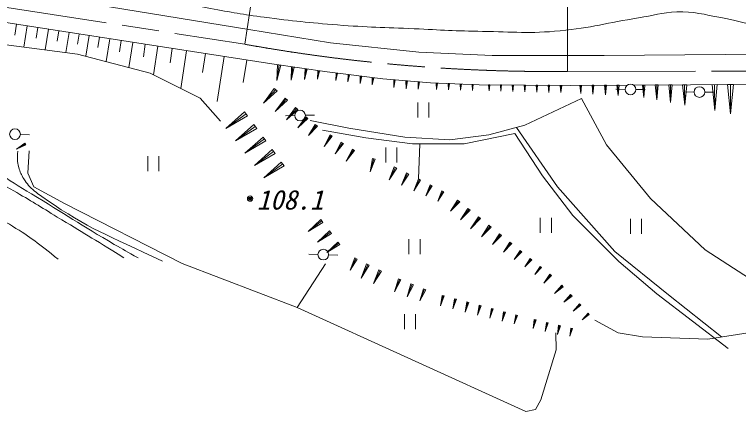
# Model space of a CAD drawing. Units: millimetres, scale not verified. Extents: x 40000 to 680000, y 20000 to 380000.
# Drawn here: x 171251 to 239089, y 248268 to 285438 of the extents above; entities that cross this region are included whole.
import ezdxf
from ezdxf.enums import TextEntityAlignment as Align

# ---------------------------------------------------------------- set-up
doc = ezdxf.new("R2010")
doc.units = ezdxf.units.MM
doc.header["$LTSCALE"] = 1000
doc.header["$PDMODE"] = 32
doc.header["$PDSIZE"] = 500
doc.linetypes.add('CHAIN', pattern=[18.5, 12, -1.5, 3.5, -1.5])
for name, color, linetype, lineweight in [('M-BGD', 7, 'Continuous', 13), ('M-BMK', 2, 'CHAIN', 13), ('M-STR-HTXT', 7, 'Continuous', 13)]:
    doc.layers.add(name, color=color, linetype=linetype, lineweight=lineweight)
doc.styles.add('ＭＳ ゴシック', font='')
doc.styles.get('ＭＳ ゴシック').set_extended_font_data('MS Gothic')

msp = doc.modelspace()

# ---------------------------------------------------------------- linework, layer by layer
at = {"layer": 'M-BGD'}
for p, q in [((171427, 284520), (171269, 283500)), ((172447, 284362), (172139, 282376)), ((173440, 284208), (173286, 283215)), ((174432, 284054), (174133, 282121)), ((175399, 283904), (175249, 282937)), ((176365, 283754), (176074, 281872)), ((177306, 283608), (177160, 282667)), ((178247, 283462), (177947, 281525)), ((179216, 283312), (179066, 282344)), ((180184, 283162), (179853, 281022)), ((181254, 282996), (181089, 281926)), ((182324, 282830), (181958, 280466)), ((183507, 282647), (183324, 281465)), ((184689, 282464), (184273, 279781)), ((186031, 282256), (185823, 280914)), ((187372, 282048), (186825, 278520)), ((189136, 281774), (188862, 280010)), ((190900, 281501), (190246, 277281)), ((193010, 281174), (192683, 279064)), ((195909, 280731), (195845, 279252)), ((196055, 280710), (195845, 279252)), ((196201, 280689), (195845, 279252)), ((195909, 280731), (196201, 280689)), ((197214, 280543), (197160, 279300)), ((197336, 280526), (197160, 279300)), ((197459, 280508), (197160, 279300)), ((197214, 280543), (197459, 280508)), ((198471, 280363), (198427, 279345)), ((198571, 280349), (198427, 279345)), ((198672, 280334), (198427, 279345)), ((198471, 280363), (198672, 280334)), ((199683, 280189), (199649, 279389)), ((199762, 280178), (199649, 279389)), ((199683, 280189), (199841, 280166)), ((199841, 280166), (199649, 279389)), ((201387, 279958), (201368, 279263)), ((201455, 279950), (201368, 279263)), ((201524, 279941), (201368, 279263)), ((201387, 279958), (201524, 279941)), ((202517, 279815), (202498, 279125)), ((202585, 279806), (202498, 279125)), ((202653, 279797), (202498, 279125)), ((202517, 279815), (202653, 279797)), ((203645, 279671), (203627, 278986)), ((203713, 279663), (203627, 278986)), ((203781, 279654), (203627, 278986)), ((203645, 279671), (203781, 279654)), ((204773, 279528), (204755, 278848)), ((204840, 279520), (204755, 278848)), ((204908, 279511), (204755, 278848)), ((204773, 279528), (204908, 279511)), ((206786, 279321), (206930, 279309)), ((206786, 279321), (206801, 278597)), ((206858, 279315), (206801, 278597)), ((206930, 279309), (206801, 278597)), ((207925, 279229), (208072, 279217)), ((207925, 279229), (207940, 278489)), ((207999, 279223), (207940, 278489)), ((208072, 279217), (207940, 278489)), ((209075, 279137), (209209, 279126)), ((209075, 279137), (209088, 278460)), ((209142, 279132), (209088, 278460)), ((209209, 279126), (209088, 278460)), ((210771, 279021), (210891, 279016)), ((210771, 279021), (210806, 278416)), ((210831, 279019), (210806, 278416)), ((210891, 279016), (210806, 278416)), ((211892, 278974), (212009, 278969)), ((211892, 278974), (211926, 278388)), ((211951, 278971), (211926, 278388)), ((212009, 278969), (211926, 278388)), ((213010, 278926), (213123, 278922)), ((213010, 278926), (213043, 278359)), ((213067, 278924), (213043, 278359)), ((213123, 278922), (213043, 278359)), ((214124, 278879), (214233, 278874)), ((214124, 278879), (214156, 278331)), ((214179, 278877), (214156, 278331)), ((214233, 278874), (214156, 278331)), ((215670, 278845), (215780, 278845)), ((215670, 278845), (215721, 278291)), ((215725, 278845), (215721, 278291)), ((215780, 278845), (215721, 278291)), ((216778, 278838), (216893, 278837)), ((216778, 278838), (216832, 278262)), ((216836, 278838), (216832, 278262)), ((216893, 278837), (216832, 278262)), ((217891, 278831), (218011, 278830)), ((217891, 278831), (217947, 278234)), ((217951, 278831), (217947, 278234)), ((218011, 278830), (217947, 278234)), ((219008, 278824), (219132, 278823)), ((219008, 278824), (219066, 278205)), ((219070, 278823), (219066, 278205)), ((219132, 278823), (219066, 278205)), ((220130, 278817), (220258, 278816)), ((220130, 278817), (220190, 278177)), ((220194, 278816), (220190, 278177)), ((220258, 278816), (220190, 278177)), ((227700, 278819), (227894, 278820)), ((227700, 278819), (227802, 277849)), ((227797, 278819), (227802, 277849)), ((227894, 278820), (227802, 277849)), ((230081, 278831), (230316, 278832)), ((230081, 278831), (230205, 277656)), ((230198, 278832), (230205, 277656)), ((230316, 278832), (230205, 277656)), ((231293, 278838), (231574, 278839)), ((231293, 278838), (231441, 277433)), ((231434, 278838), (231441, 277433)), ((231574, 278839), (231441, 277433)), ((232550, 278844), (232879, 278846)), ((232550, 278844), (232723, 277202)), ((232715, 278845), (232723, 277202)), ((232879, 278846), (232723, 277202)), ((233854, 278851), (234232, 278853)), ((233854, 278851), (234053, 276962)), ((234043, 278852), (234053, 276962)), ((234232, 278853), (234053, 276962)), ((236609, 278866), (237091, 278868)), ((236609, 278866), (236863, 276456)), ((236850, 278867), (236863, 276456)), ((237091, 278868), (236863, 276456)), ((238058, 278873), (238608, 278876)), ((238058, 278873), (238347, 276125)), ((238333, 278875), (238347, 276125)), ((238608, 278876), (238347, 276125)), ((195597, 278524), (194583, 277142)), ((195723, 278410), (194583, 277142)), ((195850, 278296), (194583, 277142)), ((195597, 278524), (195850, 278296)), ((221256, 278809), (221388, 278809)), ((221256, 278809), (221317, 278148)), ((221322, 278809), (221317, 278148)), ((221388, 278809), (221317, 278148)), ((222386, 278802), (222522, 278801)), ((222386, 278802), (222449, 278119)), ((222454, 278802), (222449, 278119)), ((222522, 278801), (222449, 278119)), ((224219, 278800), (224372, 278801)), ((224219, 278800), (224300, 278031)), ((224296, 278801), (224300, 278031)), ((224372, 278801), (224300, 278031)), ((225366, 278806), (225533, 278807)), ((225366, 278806), (225454, 277971)), ((225449, 278807), (225454, 277971)), ((225533, 278807), (225454, 277971)), ((226526, 278812), (226707, 278813)), ((226526, 278812), (226621, 277911)), ((226616, 278813), (226621, 277911)), ((226707, 278813), (226621, 277911)), ((227602, 278442), (228467, 278430)), ((229467, 278416), (230332, 278404)), ((234062, 278189), (234927, 278180)), ((235927, 278169), (236792, 278160)), ((196604, 277618), (195675, 276350)), ((196721, 277513), (195675, 276350)), ((196604, 277618), (196837, 277409)), ((196837, 277409), (195675, 276350)), ((209037, 277192), (209037, 275792)), ((210087, 277192), (210087, 275792)), ((192811, 276337), (191064, 274773)), ((192948, 276149), (191064, 274773)), ((192811, 276337), (193086, 275960)), ((197591, 276731), (196743, 275574)), ((197697, 276636), (196743, 275574)), ((197803, 276540), (196743, 275574)), ((197591, 276731), (197803, 276540)), ((193086, 275960), (191064, 274773)), ((196644, 275946), (197509, 275970)), ((198557, 275863), (197789, 274815)), ((198653, 275776), (197789, 274815)), ((198749, 275690), (197789, 274815)), ((198509, 275997), (199374, 276020)), ((198557, 275863), (198749, 275690)), ((193678, 275150), (191957, 273609)), ((193813, 274964), (191957, 273609)), ((193949, 274778), (191957, 273609)), ((193678, 275150), (193949, 274778)), ((199437, 275137), (198793, 274095)), ((199534, 275063), (198793, 274095)), ((199631, 274989), (198793, 274095)), ((199437, 275137), (199631, 274989)), ((171798, 274213), (172663, 274184)), ((200824, 274164), (200281, 273093)), ((200924, 274100), (200281, 273093)), ((200824, 274164), (201025, 274036)), ((172221, 273405), (171436, 272840)), ((172221, 273405), (172317, 273239)), ((194540, 273968), (192846, 272451)), ((194674, 273785), (192846, 272451)), ((194807, 273602), (192846, 272451)), ((194540, 273968), (194807, 273602)), ((201025, 274036), (200281, 273093)), ((201865, 273499), (201309, 272401)), ((201969, 273433), (201309, 272401)), ((201865, 273499), (202072, 273367)), ((172269, 273322), (171436, 272840)), ((172317, 273239), (171436, 272840)), ((195399, 272792), (193730, 271298)), ((195399, 272792), (195661, 272432)), ((202072, 273367), (201309, 272401)), ((202912, 272830), (202342, 271705)), ((203018, 272763), (202342, 271705)), ((202912, 272830), (203123, 272695)), ((206039, 272984), (206039, 271584)), ((207089, 272984), (207089, 271584)), ((209230, 273324), (209090, 270045)), ((183740, 272161), (183740, 270761)), ((184790, 272161), (184790, 270761)), ((195530, 272612), (193730, 271298)), ((195661, 272432), (193730, 271298)), ((203123, 272695), (202342, 271705)), ((196253, 271621), (194611, 270151)), ((196382, 271444), (194611, 270151)), ((196253, 271621), (196511, 271267)), ((204805, 271956), (204561, 270709)), ((204926, 271919), (204561, 270709)), ((205047, 271883), (204561, 270709)), ((204805, 271956), (205047, 271883)), ((196511, 271267), (194611, 270151)), ((206835, 271182), (206360, 269949)), ((206953, 271123), (206360, 269949)), ((207070, 271064), (206360, 269949)), ((206835, 271182), (207070, 271064)), ((207969, 270610), (207521, 269445)), ((208080, 270554), (207521, 269445)), ((208191, 270498), (207521, 269445)), ((207969, 270610), (208191, 270498)), ((209090, 270045), (208666, 268943)), ((209090, 270045), (209300, 269939)), ((209195, 269992), (208666, 268943)), ((209300, 269939), (208666, 268943)), ((210199, 269485), (209799, 268448)), ((210298, 269436), (209799, 268448)), ((210396, 269386), (209799, 268448)), ((210199, 269485), (210396, 269386)), ((211295, 268932), (210920, 267957)), ((211388, 268886), (210920, 267957)), ((211481, 268839), (210920, 267957)), ((211295, 268932), (211481, 268839)), ((212774, 268057), (212107, 267033)), ((212869, 267981), (212107, 267033)), ((212774, 268057), (212964, 267905)), ((212964, 267905), (212107, 267033)), ((213738, 267283), (213034, 266201)), ((213838, 267202), (213034, 266201)), ((213938, 267122), (213034, 266201)), ((213738, 267283), (213938, 267122)), ((199944, 266235), (198759, 265124)), ((200042, 266107), (198759, 265124)), ((200141, 265978), (198759, 265124)), ((199944, 266235), (200141, 265978)), ((214713, 266500), (213971, 265361)), ((214818, 266415), (213971, 265361)), ((214923, 266330), (213971, 265361)), ((214713, 266500), (214923, 266330)), ((220513, 266399), (220513, 264999)), ((221563, 266399), (221563, 264999)), ((228960, 266306), (228960, 264906)), ((230010, 266306), (230010, 264906)), ((215709, 265699), (215009, 264624)), ((215808, 265619), (215009, 264624)), ((215908, 265540), (215009, 264624)), ((215709, 265699), (215908, 265540)), ((200754, 265177), (199636, 264129)), ((200847, 265056), (199636, 264129)), ((200939, 264935), (199636, 264129)), ((200754, 265177), (200939, 264935)), ((216694, 264908), (216042, 263906)), ((216787, 264833), (216042, 263906)), ((216880, 264759), (216042, 263906)), ((216694, 264908), (216880, 264759)), ((201553, 264133), (200501, 263148)), ((201640, 264019), (200501, 263148)), ((201727, 263905), (200501, 263148)), ((201553, 264133), (201727, 263905)), ((208213, 264412), (208213, 263012)), ((209263, 264412), (209263, 263012)), ((217666, 264127), (217061, 263197)), ((217752, 264058), (217061, 263197)), ((217838, 263989), (217061, 263197)), ((217666, 264127), (217838, 263989)), ((218624, 263357), (218065, 262498)), ((218704, 263293), (218065, 262498)), ((218783, 263229), (218065, 262498)), ((218624, 263357), (218783, 263229)), ((198818, 263008), (199683, 262977)), ((200682, 262941), (201547, 262910)), ((203134, 262655), (202692, 261495)), ((203245, 262600), (202692, 261495)), ((203355, 262545), (202692, 261495)), ((203134, 262655), (203355, 262545)), ((219569, 262598), (219056, 261809)), ((219642, 262539), (219056, 261809)), ((219569, 262598), (219715, 262481)), ((197751, 257999), (200379, 262105)), ((204232, 262107), (203718, 260758)), ((204360, 262042), (203718, 260758)), ((204489, 261978), (203718, 260758)), ((204232, 262107), (204489, 261978)), ((219715, 262481), (219056, 261809)), ((205389, 261528), (204900, 260243)), ((205511, 261467), (204900, 260243)), ((205634, 261406), (204900, 260243)), ((205389, 261528), (205634, 261406)), ((220497, 261852), (220000, 261089)), ((220568, 261796), (220000, 261089)), ((220639, 261739), (220000, 261089)), ((220497, 261852), (220639, 261739)), ((207226, 260700), (206866, 259460)), ((207346, 260653), (206866, 259460)), ((207465, 260605), (206866, 259460)), ((207226, 260700), (207465, 260605)), ((221410, 261119), (220858, 260271)), ((221489, 261056), (220858, 260271)), ((221567, 260993), (220858, 260271)), ((221410, 261119), (221567, 260993)), ((208393, 260232), (208034, 258995)), ((208512, 260184), (208034, 258995)), ((208631, 260136), (208034, 258995)), ((208393, 260232), (208631, 260136)), ((222526, 260097), (221854, 259322)), ((222596, 260023), (221854, 259322)), ((222666, 259948), (221854, 259322)), ((222526, 260097), (222666, 259948)), ((209568, 259759), (209239, 258624)), ((209678, 259715), (209239, 258624)), ((209787, 259672), (209239, 258624)), ((209568, 259759), (209787, 259672)), ((223356, 259217), (222727, 258491)), ((223422, 259147), (222727, 258491)), ((223356, 259217), (223488, 259077)), ((211324, 259135), (211166, 258153)), ((211420, 259110), (211166, 258153)), ((211516, 259085), (211166, 258153)), ((211324, 259135), (211516, 259085)), ((212485, 258828), (212330, 257868)), ((212578, 258803), (212330, 257868)), ((212672, 258778), (212330, 257868)), ((212485, 258828), (212672, 258778)), ((213640, 258522), (213490, 257584)), ((213732, 258497), (213490, 257584)), ((213823, 258473), (213490, 257584)), ((213640, 258522), (213823, 258473)), ((223488, 259077), (222727, 258491)), ((214792, 258216), (214645, 257302)), ((214881, 258193), (214645, 257302)), ((214970, 258169), (214645, 257302)), ((214792, 258216), (214970, 258169)), ((215939, 257912), (215795, 257021)), ((216026, 257889), (215795, 257021)), ((216113, 257866), (215795, 257021)), ((215939, 257912), (216113, 257866)), ((224178, 258346), (223590, 257668)), ((224240, 258281), (223590, 257668)), ((224301, 258216), (223590, 257668)), ((224178, 258346), (224301, 258216)), ((207779, 257392), (207779, 255992)), ((208829, 257392), (208829, 255992)), ((217081, 257610), (216942, 256740)), ((217166, 257587), (216942, 256740)), ((217251, 257565), (216942, 256740)), ((217081, 257610), (217251, 257565)), ((218220, 257308), (218083, 256461)), ((218302, 257286), (218083, 256461)), ((218385, 257264), (218083, 256461)), ((218220, 257308), (218385, 257264)), ((224992, 257484), (224444, 256853)), ((225049, 257424), (224444, 256853)), ((225106, 257363), (224444, 256853)), ((224992, 257484), (225106, 257363)), ((219952, 256877), (219841, 256032)), ((220035, 256858), (219841, 256032)), ((220117, 256839), (219841, 256032)), ((219952, 256877), (220117, 256839)), ((221090, 256610), (220977, 255754)), ((221173, 256591), (220977, 255754)), ((221257, 256571), (220977, 255754)), ((221090, 256610), (221257, 256571)), ((222231, 256342), (222119, 255490)), ((222314, 256323), (222119, 255490)), ((222398, 256303), (222119, 255490)), ((222231, 256342), (222398, 256303)), ((223381, 256072), (223283, 255323)), ((223454, 256055), (223283, 255323)), ((223527, 256038), (223283, 255323)), ((223381, 256072), (223527, 256038))]:
    msp.add_line(p, q, dxfattribs=at)
for points in [[(94855, 296203), (98518, 293295), (102346, 290479), (106266, 288197), (110702, 286338), (116187, 284811), (120125, 284351), (124450, 284240), (127855, 284424), (132751, 285216), (148754, 288492), (152122, 288878), (156705, 288933), (160681, 288768), (165760, 288354), (174954, 287028), (193216, 284019), (200865, 282786), (209129, 281921), (216013, 281590), (226499, 281599), (245382, 281765)], [(167014, 285204), (195350, 280811), (200540, 280066), (205758, 279403), (210230, 279044), (214786, 278851), (223371, 278796), (228668, 278824)], [(147197, 282349), (151995, 283140), (162284, 283444), (166066, 282064), (168330, 282864), (177164, 281732), (183956, 279938), (188649, 277619), (190554, 275438)], [(229262, 278827), (245306, 278911), (251352, 279381), (255245, 279850), (258803, 280463), (260521, 280758), (261686, 280795), (262778, 280304), (264037, 279504)], [(198946, 275513), (202563, 274795), (207836, 273939), (212032, 273691), (215704, 274160), (219072, 275071), (224372, 277584), (226719, 273222), (230833, 268197), (235968, 263407), (241710, 259680), (246734, 256773)], [(218291, 274860), (222129, 269313), (227510, 263249), (232516, 259181), (237503, 255248)], [(200122, 274613), (204171, 273895), (208552, 273324), (213374, 273324), (218141, 274281), (220717, 270324), (223552, 266625), (227877, 262318), (231429, 259300), (238128, 254165)], [(172637, 272687), (172499, 270588), (173079, 269318), (175922, 267745), (186947, 262140), (197751, 257999), (219151, 248268), (220070, 248458), (220573, 249354), (222008, 254029), (221959, 255624)], [(225629, 256809), (227810, 255622), (230101, 255263), (236202, 255042), (244733, 256395), (251304, 257637)]]:
    msp.add_lwpolyline(points, dxfattribs=at)
for centre, radius in [((228967, 278423), 500), ((235427, 278174), 500), ((198009, 275983), 500), ((171299, 274230), 500), ((193325, 268196), 150), ((193325, 268196), 120), ((193325, 268196), 90), ((193325, 268196), 60), ((193325, 268196), 30), ((193325, 268196), 20), ((200183, 262959), 500)]:
    msp.add_circle(centre, radius, dxfattribs=at)
for points, knots in [([(97396, 316591), (97860, 314234), (98109, 313328), (98997, 311401), (100143, 308913), (101183, 307660), (103138, 305741), (105636, 303289), (107534, 302425), (110702, 300938), (114379, 299211), (116690, 298842), (120613, 297790), (123886, 296913), (125752, 296475), (129117, 296079), (130467, 295920), (131237, 295870), (132595, 295941), (134364, 296032), (135357, 296155), (137095, 296493), (139332, 296928), (140508, 297493), (142706, 298094), (145037, 298731), (146302, 299314), (148697, 299640), (149744, 299783), (150353, 299712), (151403, 299585), (153002, 299391), (153833, 298939), (155406, 298591), (157590, 298107), (158806, 297708), (161038, 297542), (163416, 297365), (164757, 297643), (167139, 297763), (168865, 297850), (169835, 298197), (171556, 298039), (173629, 297848), (174712, 297269), (176746, 296824), (180330, 296039), (182371, 295757), (185967, 295030), (193432, 293520), (197493, 291990), (205044, 290999), (207618, 290661), (209073, 290475), (211670, 290474), (214438, 290474), (216033, 290237), (218751, 290764), (220831, 291167), (221932, 291715), (223844, 292628), (225485, 293411), (226373, 293960), (227778, 295112), (229070, 296172), (229647, 296937), (230719, 298218), (231933, 299670), (232512, 300564), (233659, 302069), (234372, 303006), (234552, 303747), (235481, 304471), (236023, 304894), (236370, 305197), (237054, 305258), (237738, 305319), (238147, 305127), (238752, 304803), (239645, 304324), (240095, 303933), (240781, 303188), (241829, 302050), (242223, 301253), (243183, 300040), (244767, 298040), (245313, 296559), (247324, 294988), (248455, 294105), (249166, 293660), (250513, 293166), (252223, 292539), (253247, 292160), (255068, 292172), (257214, 292186), (258446, 292591), (260410, 293456), (262057, 294181), (262843, 294876), (264262, 295982), (265624, 297045), (266283, 297770), (267492, 299005), (268734, 300276), (269397, 301028), (270473, 302442), (272506, 305112), (273608, 306654), (275277, 309565), (276633, 311931), (277289, 313316), (278466, 315777), (279878, 318728), (280632, 320399), (281944, 323396), (282683, 325083), (282976, 326081), (283766, 327744), (284412, 329103), (284518, 330046), (285505, 331181), (286074, 331835), (286565, 332061), (287369, 332382), (288656, 332898), (289510, 332983), (290889, 332838), (292319, 332687), (293058, 332255), (294409, 331761), (295634, 331313), (296211, 330765), (297473, 330436), (298828, 330082), (299635, 329986), (301035, 330022), (302383, 330057), (303091, 330484), (304430, 330643), (305508, 330771), (306121, 330804), (307205, 330767), (308685, 330718), (309508, 330566), (310973, 330353), (312908, 330072), (313965, 329754), (315901, 329484), (317704, 329232), (318750, 329364), (320539, 329028), (321584, 328832), (322164, 328646), (323139, 328223), (324907, 327455), (325715, 326662), (327446, 325812), (331102, 324016), (333130, 322816), (337081, 321823), (340223, 321032), (342100, 321222), (345321, 320870), (347342, 320649), (348497, 320691), (350498, 320332), (354199, 319666), (356156, 318756), (359691, 317474), (362027, 316628), (363196, 315802), (365530, 314948), (367675, 314163), (368917, 313797), (371162, 313375), (373185, 312994), (374381, 312773), (376421, 313043), (377613, 313202), (378319, 313355), (379361, 313954), (380864, 314819), (381702, 315374), (382923, 316605), (383579, 317267), (383837, 317736), (384414, 318468), (385112, 319356), (385421, 319922), (386194, 320746), (386445, 321013), (386544, 321271), (386898, 321367), (387212, 321453), (387499, 321516), (387726, 321284), (388082, 320922), (387934, 320508), (387933, 320000), (387933, 319287), (387906, 318885), (387809, 318178), (387346, 314774), (386373, 312983), (386029, 309565), (385792, 307214), (385573, 305869), (385822, 303519), (386030, 301550), (386642, 300528), (387437, 298715), (387977, 297482), (388335, 296805), (389093, 295692), (389997, 294365), (390609, 293679), (391785, 292586), (394579, 289989), (396529, 288991), (399487, 286582), (401061, 285300), (402027, 284662), (403421, 283186), (404575, 281965), (404938, 281032), (406113, 279832), (407481, 278434), (408345, 277716), (410006, 276684), (412814, 274939), (414574, 274252), (417667, 273082), (420050, 272180), (421415, 271690), (423920, 271218), (425672, 270888), (426692, 270924), (428475, 270928), (430228, 270933), (431231, 270944), (432947, 271301), (434690, 271664), (435601, 272121), (437295, 272668), (438513, 273060), (439142, 273479), (440401, 273703), (441166, 273839), (441619, 273847), (442389, 273744), (443622, 273580), (444230, 273101), (445453, 272875), (447834, 272433), (449207, 272439), (451624, 272295), (452997, 272213), (453811, 272553), (455144, 272212), (455741, 272059), (455997, 271994), (456640, 271705)], [0, 0, 0, 0, 1, 1, 1, 2, 2, 2, 3, 3, 3, 4, 4, 4, 5, 5, 5, 6, 6, 6, 7, 7, 7, 8, 8, 8, 9, 9, 9, 10, 10, 10, 11, 11, 11, 12, 12, 12, 13, 13, 13, 14, 14, 14, 15, 15, 15, 16, 16, 16, 17, 17, 17, 18, 18, 18, 19, 19, 19, 20, 20, 20, 21, 21, 21, 22, 22, 22, 23, 23, 23, 24, 24, 24, 25, 25, 25, 26, 26, 26, 27, 27, 27, 28, 28, 28, 29, 29, 29, 30, 30, 30, 31, 31, 31, 32, 32, 32, 33, 33, 33, 34, 34, 34, 35, 35, 35, 36, 36, 36, 37, 37, 37, 38, 38, 38, 39, 39, 39, 40, 40, 40, 41, 41, 41, 42, 42, 42, 43, 43, 43, 44, 44, 44, 45, 45, 45, 46, 46, 46, 47, 47, 47, 48, 48, 48, 49, 49, 49, 50, 50, 50, 51, 51, 51, 52, 52, 52, 53, 53, 53, 54, 54, 54, 55, 55, 55, 56, 56, 56, 57, 57, 57, 58, 58, 58, 59, 59, 59, 60, 60, 60, 61, 61, 61, 62, 62, 62, 63, 63, 63, 64, 64, 64, 65, 65, 65, 66, 66, 66, 67, 67, 67, 68, 68, 68, 69, 69, 69, 70, 70, 70, 71, 71, 71, 72, 72, 72, 73, 73, 73, 74, 74, 74, 75, 75, 75, 76, 76, 76, 77, 77, 77, 78, 78, 78, 79, 79, 79, 80, 80, 80, 81, 81, 81, 82, 82, 82, 83, 83, 83, 84, 84, 84, 85, 85, 85, 86, 86, 86, 87, 87, 87, 87]), ([(90780, 317294), (90906, 315322), (91008, 314607), (91443, 312945), (92036, 310676), (92753, 309509), (93927, 307479), (95193, 305292), (95947, 304044), (97696, 302220), (98958, 300903), (99776, 300263), (101257, 299197), (103691, 297445), (105113, 296524), (107759, 295111), (110235, 293788), (111641, 293050), (114274, 292074), (116847, 291120), (118344, 290694), (121038, 290169), (123938, 289604), (125594, 289344), (128547, 289258), (130997, 289187), (132371, 289391), (134814, 289590), (137505, 289808), (139016, 289923), (141688, 290307), (144035, 290645), (145299, 291147), (147651, 291439), (149303, 291644), (150254, 291943), (151903, 291715), (153541, 291489), (154369, 290943), (155989, 290611), (157036, 290396), (157631, 290306), (158694, 290197), (160231, 290039), (161099, 289878), (162642, 289948), (164244, 290021), (165071, 290666), (166673, 290721), (168449, 290783), (169460, 290637), (171200, 290280), (173358, 289837), (174497, 289302), (176639, 288789), (181674, 287582), (184506, 286933), (189601, 286007), (191568, 285650), (192669, 285433), (194653, 285179), (197331, 284836), (198836, 284673), (201527, 284461), (204326, 284241), (205901, 284226), (208705, 284103), (211206, 283992), (212607, 283891), (215110, 283854), (217946, 283812), (219548, 283636), (222371, 283909), (225265, 284190), (226843, 284665), (229714, 285124), (231115, 285348), (231886, 285609), (233303, 285676), (234932, 285753), (235836, 285420), (237444, 285152), (238763, 284932), (239471, 284654), (240785, 284406), (242727, 284040), (243814, 283795), (245782, 283606), (247575, 283433), (248591, 283531), (250392, 283495), (251244, 283478), (251729, 283584), (252573, 283468), (252837, 283431), (252984, 283390), (253236, 283302), (253602, 283173), (253733, 283069), (254106, 282821)], [0, 0, 0, 0, 1, 1, 1, 2, 2, 2, 3, 3, 3, 4, 4, 4, 5, 5, 5, 6, 6, 6, 7, 7, 7, 8, 8, 8, 9, 9, 9, 10, 10, 10, 11, 11, 11, 12, 12, 12, 13, 13, 13, 14, 14, 14, 15, 15, 15, 16, 16, 16, 17, 17, 17, 18, 18, 18, 19, 19, 19, 20, 20, 20, 21, 21, 21, 22, 22, 22, 23, 23, 23, 24, 24, 24, 25, 25, 25, 26, 26, 26, 27, 27, 27, 28, 28, 28, 29, 29, 29, 30, 30, 30, 31, 31, 31, 32, 32, 32, 33, 33, 33, 33]), ([(73988, 296487), (76101, 295954), (76666, 295807), (78367, 295315), (80265, 294767), (81351, 294515), (83190, 293794), (85165, 293019), (86245, 292497), (88091, 291450), (89608, 290590), (90284, 289839), (91736, 288874), (94280, 287182), (95641, 286119), (98325, 284659), (99669, 283928), (100423, 283508), (101840, 282929), (103960, 282063), (105174, 281636), (107361, 280960), (109311, 280357), (110429, 280109), (112404, 279598), (114175, 279139), (115139, 278727), (116950, 278475), (118824, 278214), (119900, 278366), (121791, 278346), (124170, 278321), (125507, 278270), (127883, 278401), (130934, 278569), (132632, 278813), (135673, 279119), (137141, 279267), (137953, 279485), (139427, 279533), (140365, 279564), (140891, 279488), (141829, 279478), (142810, 279467), (143373, 279637), (144341, 279478), (145558, 279278), (146195, 278966), (147378, 278622), (149668, 277957), (150957, 277601), (153231, 276883), (156112, 275973), (157777, 275595), (160575, 274453), (162923, 273495), (164155, 272764), (166400, 271582), (168287, 270588), (169327, 269997), (171176, 268932), (172789, 268002), (173668, 267438), (175262, 266475), (177705, 264998), (178470, 264525), (181501, 262665)], [0, 0, 0, 0, 1, 1, 1, 2, 2, 2, 3, 3, 3, 4, 4, 4, 5, 5, 5, 6, 6, 6, 7, 7, 7, 8, 8, 8, 9, 9, 9, 10, 10, 10, 11, 11, 11, 12, 12, 12, 13, 13, 13, 14, 14, 14, 15, 15, 15, 16, 16, 16, 17, 17, 17, 18, 18, 18, 19, 19, 19, 20, 20, 20, 21, 21, 21, 22, 22, 22, 22]), ([(141734, 280345), (143499, 280132), (144014, 280043), (145461, 279765), (147785, 279318), (149044, 278863), (151313, 278191), (153773, 277463), (155173, 277115), (157580, 276231), (161208, 274900), (163200, 274024), (166663, 272311), (169181, 271065), (170437, 270082), (172847, 268639), (175891, 266817), (177530, 265686), (180605, 263918), (181476, 263417), (181755, 263251), (182841, 262648)], [0, 0, 0, 0, 1, 1, 1, 2, 2, 2, 3, 3, 3, 4, 4, 4, 5, 5, 5, 6, 6, 6, 7, 7, 7, 7]), ([(171559, 272630), (171529, 271964), (171497, 271689), (171657, 271121), (171780, 270683), (171874, 270434), (172123, 270053), (172447, 269559), (172662, 269290), (173117, 268912), (173538, 268563), (173806, 268409), (174255, 268096), (178191, 265355), (179921, 264816), (185108, 262351)], [0, 0, 0, 0, 1, 1, 1, 2, 2, 2, 3, 3, 3, 4, 4, 4, 5, 5, 5, 5]), ([(166600, 267929), (168733, 266948), (169394, 266637), (171072, 265610), (172832, 264534), (173428, 264051), (175352, 262518)], [0, 0, 0, 0, 1, 1, 1, 2, 2, 2, 2])]:
    msp.add_open_spline(points, degree=3, knots=knots, dxfattribs=at)
msp.add_point((193325, 268196), dxfattribs=at)
at = {"layer": 'M-BMK'}
for p, q in [((167990, 286493), (192827, 282652)), ((223059, 280105), (245369, 280126))]:
    msp.add_line(p, q, dxfattribs=at)
msp.add_arc((221530, 442608), 162511, 259.82718, 270.53921, dxfattribs=at)
at = {"layer": 'M-STR-HTXT'}
for p, q in [((192827, 282652), (197340, 311836)), ((223059, 280105), (223031, 309542))]:
    msp.add_line(p, q, dxfattribs=at)

# ---------------------------------------------------------------- texts
at = {"layer": 'M-BGD', "style": 'ＭＳ ゴシック', "oblique": 15}
msp.add_text('108.1', height=1833, dxfattribs=at).set_placement((197072, 268091), align=Align.MIDDLE_CENTER)

doc.saveas('drawing.dxf')
